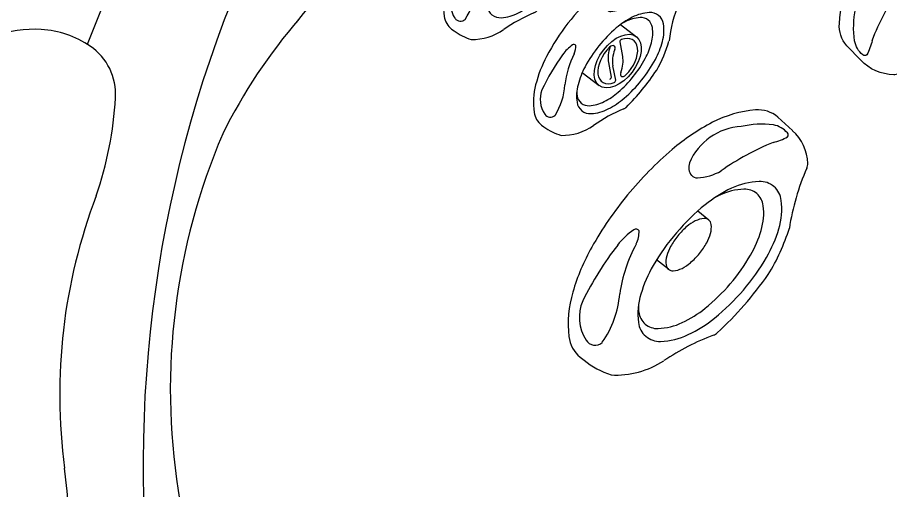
# Model space of a CAD drawing. Extents: x 944 to 1031, y 781 to 934.
# Drawn here: x 950.96 to 963.87, y 864.95 to 871.94 of the extents above; entities that cross this region are included whole.
import ezdxf

# ---------------------------------------------------------------- set-up
doc = ezdxf.new("R2010")
doc.units = 0
doc.header["$MEASUREMENT"] = 0
for name, color, linetype in [('1', 4, 'Continuous'), ('PARTS', 7, 'Continuous'), ('SHELL', 3, 'Continuous')]:
    doc.layers.add(name, color=color, linetype=linetype)

# ---------------------------------------------------------------- blocks, each defined once
blk = doc.blocks.new('MIDJET')
at = {"layer": '1', "color": 2}
for p, q in [((-0.807, 1.23), (-0.838, 1.197)), ((1.234, -0.77), (1.097, -0.894))]:
    blk.add_line(p, q, dxfattribs=at)
at = {"layer": '1', "color": 3}
for p, q in [((-0.108, 0.542), (-0.326, 0.317)), ((-0.004, 0.138), (-0.223, 0.122)), ((-0.279, 0.064), (-0.061, 0.08)), ((0.279, -0.064), (0.061, -0.08)), ((0.532, -0.105), (0.326, -0.317))]:
    blk.add_line(p, q, dxfattribs=at)
at = {"layer": '1', "color": 2}
blk.add_lwpolyline([(1.234, -0.77, 0.194738), (1.316, -0.571, 0.099647), (1.238, -0.169, 0.057272), (1.021, 0.223, 0.043868), (0.641, 0.666, 0.043868), (0.19, 1.037, 0.057272), (-0.206, 1.246, 0.099647), (-0.609, 1.316, 0.194738), (-0.807, 1.23, 0.194738)], format="xyb", dxfattribs=at)
blk.add_lwpolyline([(-0.667, 0.613, 0.188918), (-0.726, 0.482, 0.101146), (-0.686, 0.223, 0.059435), (-0.556, -0.03, 0.045845), (-0.323, -0.316, 0.045845), (-0.041, -0.555, 0.059435), (0.21, -0.69, 0.101146), (0.468, -0.735, 0.188918), (0.6, -0.678, 0.188918), (0.659, -0.547, 0.101146), (0.619, -0.289, 0.059435), (0.489, -0.035, 0.045845), (0.255, 0.251, 0.045845), (-0.026, 0.49, 0.059435), (-0.278, 0.624, 0.101146), (-0.535, 0.669, 0.188918)], format="xyb", close=True, dxfattribs=at)
at = {"layer": '1', "color": 3}
for points in [[(-0.39, 0.657, 0.021992), (-0.44, 0.658, 0.188918), (-0.555, 0.609, 0.188918)], [(-0.555, 0.609, 0.188918), (-0.606, 0.495, 0.101146), (-0.572, 0.269, 0.059435), (-0.458, 0.048, 0.045845), (-0.255, -0.201, 0.045845), (-0.009, -0.409, 0.059435), (0.21, -0.527, 0.101146), (0.434, -0.566, 0.188918), (0.549, -0.517, 0.188918), (0.601, -0.402, 0.101146), (0.566, -0.177, 0.010554), (0.549, -0.136, 0.045845)]]:
    blk.add_lwpolyline(points, format="xyb", dxfattribs=at)
at = {"layer": '1', "color": 2}
for centre, radius, start, end in [((-0.221, 0.619), 0.845, 136.8727, 156.0974), ((-0.193, 0.85), 0.808, 172.0799, 208.2707), ((-2.843, -0.597), 2.211, 15.4841, 28.7649), ((-0.612, 0.022), 0.104, 195.4841, 218.053), ((2.071, 2.122), 3.511, 218.053, 229.6922), ((0.924, 0.956), 1.884, 233.3562, 247.6134), ((-0.306, -2.906), 2.18, 61.2651, 76.3978), ((0.812, -0.592), 0.416, 266.3557, 313.34), ((0.792, -0.902), 0.104, 241.2651, 266.3557)]:
    blk.add_arc(centre, radius, start, end, dxfattribs=at)
at = {"layer": '1', "color": 3}
for centre, radius, start, end in [((-0.613, 1.075), 0.0962, 115.5379, 218.2409), ((-0.474, 0.816), 0.391, 62.4424, 117.4848), ((-1.936, -1.52), 3.145, 47.4817, 58.5207), ((-0.112, 1.702), 0.897, 229.9802, 260.5708), ((-0.573, -0.519), 1.374, 56.5538, 76.7899), ((-0.196, 0.367), 0.578, 27.8789, 48.1982), ((0.316, 0.845), 0.255, 238.8727, 267.0119), ((0.287, 0.62), 0.0336, 299.1672, 31.2427), ((0.805, 0.013), 0.0642, 124.7288, 178.1555), ((1.238, -0.001), 0.497, 178.1555, 204.6324), ((0.835, -0.031), 0.117, 65.0552, 124.7288), ((0.624, -0.412), 0.552, 358.337, 61.8827), ((-1.284, -1.415), 2.396, 17.1965, 30.2424), ((0.346, -0.545), 0.838, 347.7491, 8.0156), ((1.473, -0.643), 0.472, 187.8464, 204.9741), ((0.946, -0.662), 0.228, 306.4319, 344.5426), ((1.065, -0.823), 0.0273, 223.4142, 307.3046)]:
    blk.add_arc(centre, radius, start, end, dxfattribs=at)
for centre, major_axis, start_param, end_param in [((0, 0), (-0.326, 0.317), 1.091268269871018, 7.374453577050604), ((0, 0), (-0.276, 0.268), 4.477221, 7.019846), ((-0.234, 0.142), (-0.0179, 0.0174), 0.736661, 2.662065), ((0.219, -0.268), (-0.358, 0.349), 5.216913, 5.803657), ((-0.29, 0.084), (-0.0179, 0.0174), 0.736661, 2.662065), ((0.163, -0.326), (-0.358, 0.349), 5.204989, 5.803657), ((0.175, 0.077), (-0.0538, 0.0523), 2.063397, 4.477221), ((-0.175, -0.077), (-0.0538, 0.0523), 5.204989, 7.618814), ((0, 0), (-0.276, 0.268), 1.335628, 3.878254), ((-0.163, 0.326), (-0.358, 0.349), 2.063397, 2.662065), ((0.29, -0.084), (-0.0179, 0.0174), 3.878254, 5.803657)]:
    blk.add_ellipse(centre, major_axis=major_axis, ratio=0.587975, start_param=start_param, end_param=end_param, dxfattribs=at)
blk = doc.blocks.new('JET-HSS-Standard')
at = {"layer": '1', "color": 2}
for p, q in [((0.984, 2.3), (1.28, 2.282)), ((1.162, 0.474), (0.952, 0.472)), ((1.166, -0.466), (0.941, -0.471)), ((0.984, -2.3), (1.056, -2.298))]:
    blk.add_line(p, q, dxfattribs=at)
blk.add_lwpolyline([(0.984, 2.3, 0.194738), (0.662, 2.17, 0.099647), (0.288, 1.626, 0.057272), (0.082, 0.936, 0.043868), (0, 0, 0.043868), (0.082, -0.936, 0.057272), (0.288, -1.626, 0.099647), (0.662, -2.17, 0.194738), (0.984, -2.3, 0.194738)], format="xyb", dxfattribs=at)
for points in [[(1.536, -1.445, 0.188918), (1.753, -1.364, 0.101146), (2.005, -1.027, 0.059435), (2.15, -0.592, 0.045845), (2.216, -0.001, 0.045845), (2.173, 0.591, 0.059435), (2.045, 1.032, 0.101146), (1.806, 1.379, 0.188918), (1.592, 1.468, 0.188918), (1.376, 1.387, 0.101146), (1.123, 1.05, 0.059435), (0.978, 0.615, 0.045845), (0.913, 0.024, 0.045845), (0.955, -0.568, 0.059435), (1.083, -1.009, 0.101146), (1.322, -1.356, 0.188918)], [(1.166, -0.466, 0.191184), (1.234, -0.439, 0.100578), (1.312, -0.328, 0.058587), (1.354, -0.186, 0.045064), (1.371, 0.005, 0.045064), (1.353, 0.196, 0.058587), (1.309, 0.337, 0.100578), (1.231, 0.447, 0.191184), (1.162, 0.474, 0.191184), (1.095, 0.447, 0.100578), (1.017, 0.336, 0.058587), (0.974, 0.194, 0.045064), (0.958, 0.003, 0.045064), (0.976, -0.188, 0.058587), (1.019, -0.329, 0.100578), (1.098, -0.44, 0.191184)]]:
    blk.add_lwpolyline(points, format="xyb", close=True, dxfattribs=at)
at = {"layer": '1', "color": 3}
for points in [[(1.414, -1.311, 0.188918), (1.603, -1.241, 0.101146), (1.823, -0.947, 0.059435), (1.949, -0.568, 0.045845), (2.007, -0.053, 0.045845), (1.969, 0.464, 0.059435), (1.858, 0.848, 0.101146), (1.65, 1.15, 0.188918), (1.463, 1.227, 0.188918), (1.274, 1.157, 0.101146), (1.055, 0.863, 0.010554), (1.026, 0.798, 0.045845)], [(1.172, -1.175, 0.021992), (1.228, -1.234, 0.188918), (1.414, -1.311, 0.188918)]]:
    blk.add_lwpolyline(points, format="xyb", dxfattribs=at)
for centre, radius, start, end in [((1.183, 1.847), 0.366, 80.8518, 118.9625), ((1.235, 2.165), 0.0439, 357.8341, 81.7245), ((1.724, 1.025), 1.349, 122.169, 142.4355), ((0.568, 2.431), 0.76, 322.2664, 339.394), ((4.562, 0.132), 3.857, 151.6164, 164.6623), ((1.258, 1.195), 0.889, 132.7569, 196.3026), ((0.095, 1.439), 0.801, 312.5754, 339.0523), ((0.583, 1.008), 0.188, 199.4752, 259.1487), ((0.567, 0.925), 0.103, 259.1487, 312.5754), ((1.287, -0.625), 0.931, 162.2988, 182.6181), ((0.453, -0.355), 0.0541, 73.5871, 165.6626), ((0.16, -0.575), 0.411, 13.2926, 41.4318), ((2.731, -0.06), 2.211, 190.9737, 211.2098), ((5.417, -0.499), 5.062, 181.9016, 192.9406), ((-0.343, -2.033), 1.443, 4.4001, 34.9907), ((1.085, -1.451), 0.629, 196.8623, 251.9047), ((0.943, -1.903), 0.155, 249.9578, 352.6608)]:
    blk.add_arc(centre, radius, start, end, dxfattribs=at)
at = {"layer": '1', "color": 2}
for centre, radius, start, end in [((1.254, 1.613), 0.669, 40.7757, 87.76), ((1.634, 1.941), 0.168, 15.685, 40.7757), ((5.174, 2.935), 3.51, 195.685, 210.8178), ((-0.652, -0.001), 3.033, 7.7761, 22.0333), ((-3.284, 0.004), 5.652, 352.4729, 4.1121), ((2.153, -0.714), 0.168, 329.904, 352.4729), ((5.378, -2.583), 3.559, 149.904, 163.1848), ((0.729, -1.167), 1.301, 306.4998, 342.6906), ((1.026, -0.938), 1.361, 271.2926, 290.5173)]:
    blk.add_arc(centre, radius, start, end, dxfattribs=at)
blk = doc.blocks.new('2006 ARIA')
at = {"layer": 'SHELL', "linetype": 'Continuous'}
blk.add_line((7.566, 68.871), (7.948, 69.83), dxfattribs=at)
for centre, radius, start, end in [((15.474, 71.014), 11.366, 133.0245, 205.8611), ((44.563, 42.472), 43.175, 127.4518, 141.7642), ((16.804, 63.966), 8.076, 139.1553, 153.6926), ((6.778, 67.393), 1.7, 86.4812, 134.05), ((6.794, 67.65), 1.443, 55.752, 86.4812), ((7.123, 68.133), 0.859, 356.5024, 55.752), ((2.429, 68.42), 5.562, 341.2144, 356.5024), ((18.433, 63.761), 9.643, 156.8941, 188.8819), ((15.383, 63.698), 8.228, 159.1386, 187.6396), ((-87.588, 52.385), 95.365, 2.83604, 6.15154), ((21.97, 64.313), 13.222, 188.8819, 215.4403)]:
    blk.add_arc(centre, radius, start, end, dxfattribs=at)
at = {"layer": 'SHELL', "color": 2, "linetype": 'Continuous'}
for centre, radius, start, end in [((26.996, 62.66), 18.608, 158.3391, 189.5868), ((32.113, 55.015), 14.014, 94.4649, 176.1024)]:
    blk.add_arc(centre, radius, start, end, dxfattribs=at)
at = {"layer": 'PARTS', "xscale": -1, "rotation": 130.470434772876}
blk.add_blockref('JET-HSS-Standard', (19.899, 71.092), dxfattribs=at)
at = {"layer": 'PARTS'}
for name, p, rotation in [('MIDJET', (14.075, 70.042), 96.71269952478882), ('MIDJET', (15.403, 68.623), 96.71269952478882), ('JET-HSS-Standard', (15.549, 66.645), 320.5569285409912)]:
    blk.add_blockref(name, p, dxfattribs=dict(at, rotation=rotation))

msp = doc.modelspace()

# ---------------------------------------------------------------- block references
at = {"layer": '1'}
msp.add_blockref('2006 ARIA', (944.433, 802.675), dxfattribs=at)

doc.saveas('drawing.dxf')
